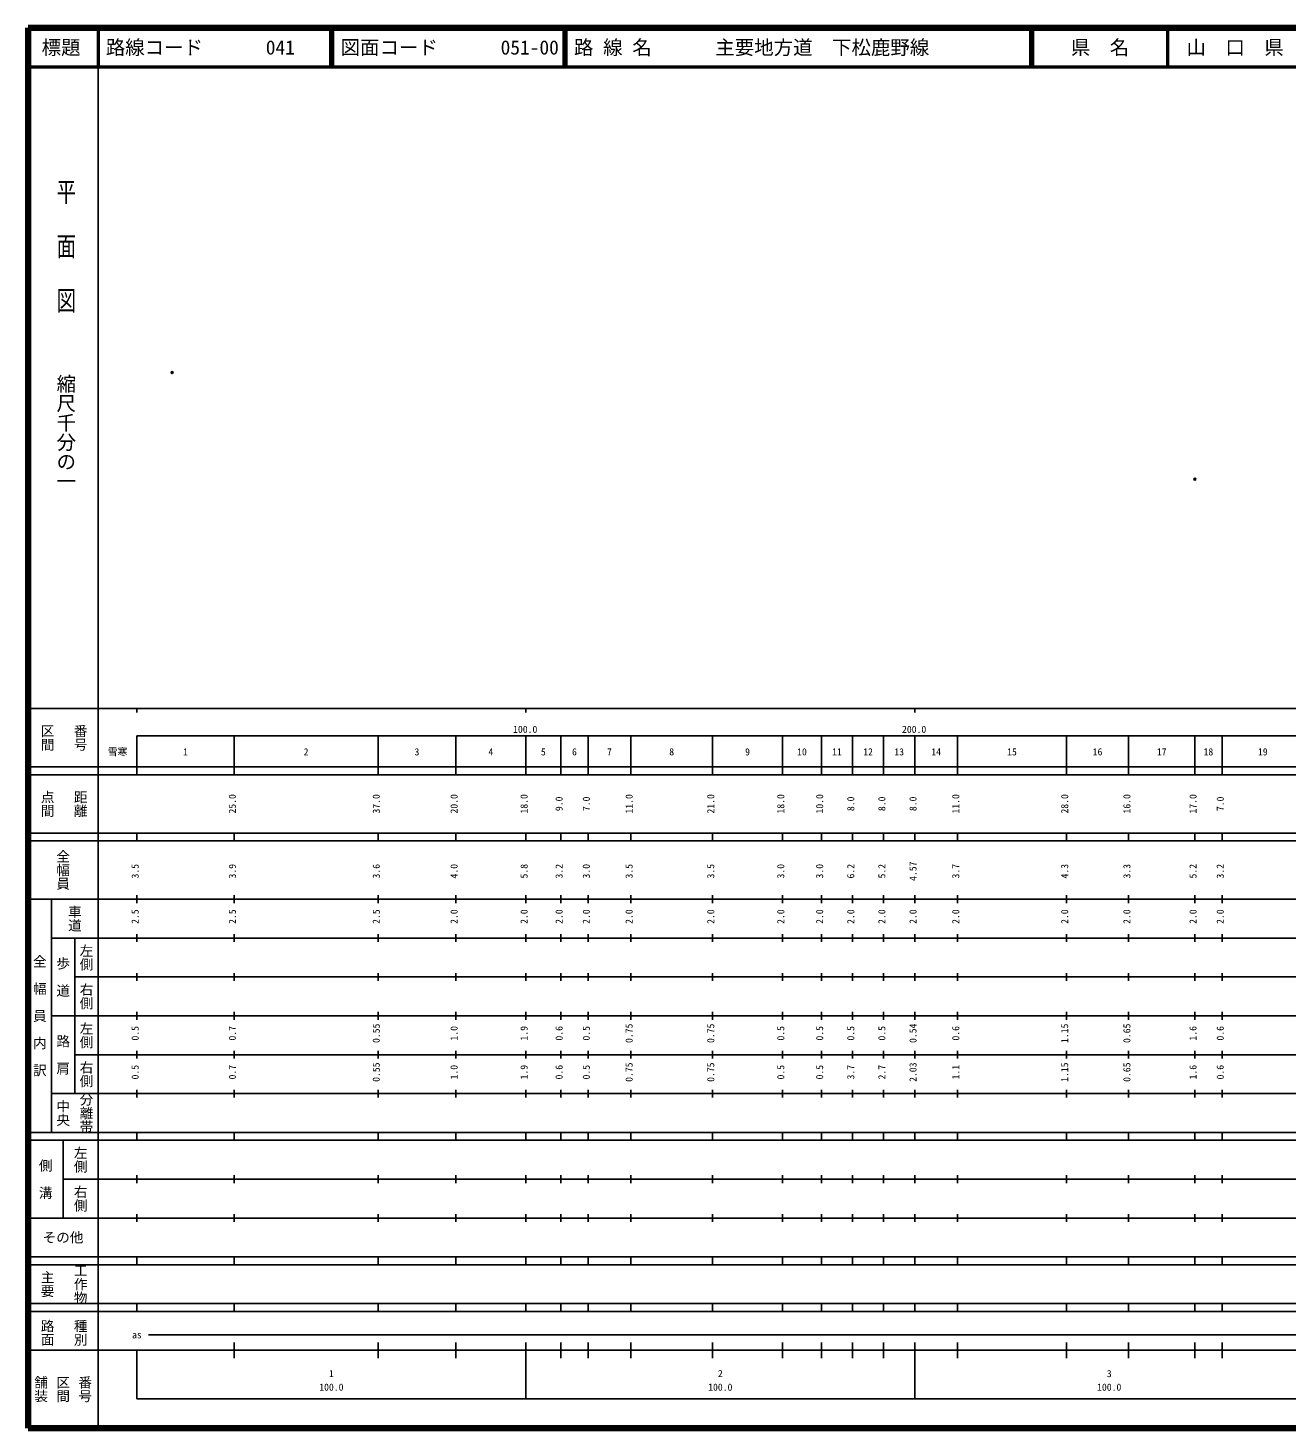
# Model space of a CAD drawing. Units: millimetres on the paper. Extents: x 40 to 680, y 20 to 380.
# Drawn here: x 40 to 363.7, y 20 to 380 of the extents above; entities that cross this region are included whole.
import ezdxf
from ezdxf.enums import TextEntityAlignment as Align

# ---------------------------------------------------------------- set-up
doc = ezdxf.new("R2010")
doc.units = ezdxf.units.MM
doc.header["$PDMODE"] = 32
doc.header["$PDSIZE"] = 0.5
doc.layers.add('M-OTRS', color=6, linetype='Continuous')
doc.layers.add('M-TTL-TXT', color=7, linetype='Continuous')
for name, color, linetype, lineweight in [('M-TTL', 2, 'Continuous', 140), ('M-TTL-BAND', 7, 'Continuous', 25), ('M-TTL-LINE', 7, 'Continuous', 50)]:
    doc.layers.add(name, color=color, linetype=linetype, lineweight=lineweight)
doc.styles.add('@ＭＳ ゴシック', font='')
doc.styles.add('ＭＳ ゴシック', font='')
doc.styles.get('@ＭＳ ゴシック').set_extended_font_data('@MS Gothic')
doc.styles.get('ＭＳ ゴシック').set_extended_font_data('MS Gothic')

msp = doc.modelspace()

# ---------------------------------------------------------------- linework, layer by layer
at = {"layer": 'M-OTRS'}
for p in [(77.046, 291.388), (340.028, 263.971)]:
    msp.add_point(p, dxfattribs=at)
at = {"layer": 'M-TTL'}
for p, q in [((40, 380), (40, 20)), ((680, 380), (40, 380)), ((40, 20), (680, 20))]:
    msp.add_line(p, q, dxfattribs=at)
at = {"layer": 'M-TTL-BAND'}
for p, q in [((58, 370), (58, 20)), ((40, 205), (579, 205)), ((68, 205), (68, 204)), ((168, 205), (168, 204)), ((268, 205), (268, 204)), ((68, 198), (579, 198)), ((68, 198), (68, 188)), ((93, 188), (93, 198)), ((130, 188), (130, 198)), ((150, 188), (150, 198)), ((168, 188), (168, 198)), ((177, 188), (177, 198)), ((184, 188), (184, 198)), ((195, 188), (195, 198)), ((216, 188), (216, 198)), ((234, 188), (234, 198)), ((244, 188), (244, 198)), ((252, 188), (252, 198)), ((260, 188), (260, 198)), ((268, 188), (268, 198)), ((279, 188), (279, 198)), ((307, 188), (307, 198)), ((323, 188), (323, 198)), ((340, 188), (340, 198)), ((347, 188), (347, 198)), ((40, 190), (579, 190)), ((40, 188), (579, 188)), ((40, 173), (579, 173)), ((68, 171), (68, 173)), ((93, 171), (93, 173)), ((130, 171), (130, 173)), ((150, 171), (150, 173)), ((168, 171), (168, 173)), ((177, 171), (177, 173)), ((184, 171), (184, 173)), ((195, 171), (195, 173)), ((216, 171), (216, 173)), ((234, 171), (234, 173)), ((244, 171), (244, 173)), ((252, 171), (252, 173)), ((260, 171), (260, 173)), ((268, 171), (268, 173)), ((279, 171), (279, 173)), ((307, 171), (307, 173)), ((323, 171), (323, 173)), ((340, 171), (340, 173)), ((347, 171), (347, 173)), ((40, 171), (579, 171)), ((40, 156), (579, 156)), ((46, 96), (46, 156)), ((68, 155), (68, 157)), ((93, 155), (93, 157)), ((130, 155), (130, 157)), ((150, 155), (150, 157)), ((168, 155), (168, 157)), ((177, 155), (177, 157)), ((184, 155), (184, 157)), ((195, 155), (195, 157)), ((216, 155), (216, 157)), ((234, 155), (234, 157)), ((244, 155), (244, 157)), ((252, 155), (252, 157)), ((260, 155), (260, 157)), ((268, 155), (268, 157)), ((279, 155), (279, 157)), ((307, 155), (307, 157)), ((323, 155), (323, 157)), ((340, 155), (340, 157)), ((347, 155), (347, 157)), ((46, 146), (579, 146)), ((52, 146), (52, 106)), ((68, 145), (68, 147)), ((93, 145), (93, 147)), ((130, 145), (130, 147)), ((150, 145), (150, 147)), ((168, 145), (168, 147)), ((177, 145), (177, 147)), ((184, 145), (184, 147)), ((195, 145), (195, 147)), ((216, 145), (216, 147)), ((234, 145), (234, 147)), ((244, 145), (244, 147)), ((252, 145), (252, 147)), ((260, 145), (260, 147)), ((268, 145), (268, 147)), ((279, 145), (279, 147)), ((307, 145), (307, 147)), ((323, 145), (323, 147)), ((340, 145), (340, 147)), ((347, 145), (347, 147)), ((68, 135), (68, 137)), ((93, 135), (93, 137)), ((130, 135), (130, 137)), ((150, 135), (150, 137)), ((168, 135), (168, 137)), ((177, 135), (177, 137)), ((184, 135), (184, 137)), ((195, 135), (195, 137)), ((216, 135), (216, 137)), ((234, 135), (234, 137)), ((244, 135), (244, 137)), ((252, 135), (252, 137)), ((260, 135), (260, 137)), ((268, 135), (268, 137)), ((279, 135), (279, 137)), ((307, 135), (307, 137)), ((323, 135), (323, 137)), ((340, 135), (340, 137)), ((347, 135), (347, 137)), ((52, 136), (579, 136)), ((46, 126), (579, 126)), ((68, 125), (68, 127)), ((93, 125), (93, 127)), ((130, 125), (130, 127)), ((150, 125), (150, 127)), ((168, 125), (168, 127)), ((177, 125), (177, 127)), ((184, 125), (184, 127)), ((195, 125), (195, 127)), ((216, 125), (216, 127)), ((234, 125), (234, 127)), ((244, 125), (244, 127)), ((252, 125), (252, 127)), ((260, 125), (260, 127)), ((268, 125), (268, 127)), ((279, 125), (279, 127)), ((307, 125), (307, 127)), ((323, 125), (323, 127)), ((340, 125), (340, 127)), ((347, 125), (347, 127)), ((52, 116), (579, 116)), ((68, 115), (68, 117)), ((93, 115), (93, 117)), ((130, 115), (130, 117)), ((150, 115), (150, 117)), ((168, 115), (168, 117)), ((177, 115), (177, 117)), ((184, 115), (184, 117)), ((195, 115), (195, 117)), ((216, 115), (216, 117)), ((234, 115), (234, 117)), ((244, 115), (244, 117)), ((252, 115), (252, 117)), ((260, 115), (260, 117)), ((268, 115), (268, 117)), ((279, 115), (279, 117)), ((307, 115), (307, 117)), ((323, 115), (323, 117)), ((340, 115), (340, 117)), ((347, 115), (347, 117)), ((46, 106), (579, 106)), ((68, 105), (68, 107)), ((93, 105), (93, 107)), ((130, 105), (130, 107)), ((150, 105), (150, 107)), ((168, 105), (168, 107)), ((177, 105), (177, 107)), ((184, 105), (184, 107)), ((195, 105), (195, 107)), ((216, 105), (216, 107)), ((234, 105), (234, 107)), ((244, 105), (244, 107)), ((252, 105), (252, 107)), ((260, 105), (260, 107)), ((268, 105), (268, 107)), ((279, 105), (279, 107)), ((307, 105), (307, 107)), ((323, 105), (323, 107)), ((340, 105), (340, 107)), ((347, 105), (347, 107)), ((40, 96), (579, 96)), ((40, 94), (579, 94)), ((49, 94), (49, 74)), ((68, 94), (68, 96)), ((93, 94), (93, 96)), ((130, 94), (130, 96)), ((150, 94), (150, 96)), ((168, 94), (168, 96)), ((177, 94), (177, 96)), ((184, 94), (184, 96)), ((195, 94), (195, 96)), ((216, 94), (216, 96)), ((234, 94), (234, 96)), ((244, 94), (244, 96)), ((252, 94), (252, 96)), ((260, 94), (260, 96)), ((268, 94), (268, 96)), ((279, 94), (279, 96)), ((307, 94), (307, 96)), ((323, 94), (323, 96)), ((340, 94), (340, 96)), ((347, 94), (347, 96)), ((49, 84), (579, 84)), ((68, 83), (68, 85)), ((93, 83), (93, 85)), ((130, 83), (130, 85)), ((150, 83), (150, 85)), ((168, 83), (168, 85)), ((177, 83), (177, 85)), ((184, 83), (184, 85)), ((195, 83), (195, 85)), ((216, 83), (216, 85)), ((234, 83), (234, 85)), ((244, 83), (244, 85)), ((252, 83), (252, 85)), ((260, 83), (260, 85)), ((268, 83), (268, 85)), ((279, 83), (279, 85)), ((307, 83), (307, 85)), ((323, 83), (323, 85)), ((340, 83), (340, 85)), ((347, 83), (347, 85)), ((40, 74), (579, 74)), ((68, 73), (68, 75)), ((93, 73), (93, 75)), ((130, 73), (130, 75)), ((150, 73), (150, 75)), ((168, 73), (168, 75)), ((177, 73), (177, 75)), ((184, 73), (184, 75)), ((195, 73), (195, 75)), ((216, 73), (216, 75)), ((234, 73), (234, 75)), ((244, 73), (244, 75)), ((252, 73), (252, 75)), ((260, 73), (260, 75)), ((268, 73), (268, 75)), ((279, 73), (279, 75)), ((307, 73), (307, 75)), ((323, 73), (323, 75)), ((340, 73), (340, 75)), ((347, 73), (347, 75)), ((40, 64), (579, 64)), ((40, 62), (579, 62)), ((68, 62), (68, 64)), ((93, 62), (93, 64)), ((130, 62), (130, 64)), ((150, 62), (150, 64)), ((168, 62), (168, 64)), ((177, 62), (177, 64)), ((184, 62), (184, 64)), ((195, 62), (195, 64)), ((216, 62), (216, 64)), ((234, 62), (234, 64)), ((244, 62), (244, 64)), ((252, 62), (252, 64)), ((260, 62), (260, 64)), ((268, 62), (268, 64)), ((279, 62), (279, 64)), ((307, 62), (307, 64)), ((323, 62), (323, 64)), ((340, 62), (340, 64)), ((347, 62), (347, 64)), ((40, 52), (579, 52)), ((68, 50), (68, 52)), ((93, 50), (93, 52)), ((130, 50), (130, 52)), ((150, 50), (150, 52)), ((168, 50), (168, 52)), ((177, 50), (177, 52)), ((184, 50), (184, 52)), ((195, 50), (195, 52)), ((216, 50), (216, 52)), ((234, 50), (234, 52)), ((244, 50), (244, 52)), ((252, 50), (252, 52)), ((260, 50), (260, 52)), ((268, 50), (268, 52)), ((279, 50), (279, 52)), ((307, 50), (307, 52)), ((323, 50), (323, 52)), ((340, 50), (340, 52)), ((347, 50), (347, 52)), ((40, 50), (579, 50)), ((71, 44), (565, 44)), ((40, 40), (579, 40)), ((68, 40), (68, 27.5)), ((93, 38), (93, 42)), ((130, 38), (130, 42)), ((150, 38), (150, 42)), ((168, 27.5), (168, 42)), ((177, 38), (177, 42)), ((184, 38), (184, 42)), ((195, 38), (195, 42)), ((216, 38), (216, 42)), ((234, 38), (234, 42)), ((244, 38), (244, 42)), ((252, 38), (252, 42)), ((260, 38), (260, 42)), ((268, 27.5), (268, 42)), ((279, 38), (279, 42)), ((307, 38), (307, 42)), ((323, 38), (323, 42)), ((340, 38), (340, 42)), ((347, 38), (347, 42)), ((68, 27.5), (579, 27.5))]:
    msp.add_line(p, q, dxfattribs=at)
at = {"layer": 'M-TTL-LINE'}
for p, q in [((58, 380), (58, 370)), ((117.75, 380), (117.75, 370)), ((118.25, 380), (118.25, 370)), ((177.75, 380), (177.75, 370)), ((178.25, 380), (178.25, 370)), ((297.75, 380), (297.75, 370)), ((298.25, 380), (298.25, 370)), ((333, 380), (333, 370)), ((40, 370), (680, 370))]:
    msp.add_line(p, q, dxfattribs=at)

# ---------------------------------------------------------------- texts
at = {"layer": 'M-TTL-BAND', "style": '@ＭＳ ゴシック', "width": 1.4}
msp.add_text('平  面  図', height=3.666, rotation=270, dxfattribs=at).set_placement((49.777, 306.475), align=Align.MIDDLE_RIGHT)
at = {"layer": 'M-TTL-BAND', "style": '@ＭＳ ゴシック'}
msp.add_text('縮尺千分の一', height=3.666, rotation=270, dxfattribs=at).set_placement((49.777, 261.03), align=Align.MIDDLE_RIGHT)
for s, p in [('区間', (45, 197.5)), ('番号', (53.5, 197.5)), ('点間', (45, 180.5)), ('距離', (53.5, 180.5)), ('全幅員', (49, 163.5)), ('車道', (52, 151)), ('左側', (55, 141)), ('全\u3000幅\u3000員\u3000内\u3000訳', (43, 126)), ('歩\u3000道', (49, 136)), ('右側', (55, 131)), ('左側', (55, 121)), ('路\u3000肩', (49, 116)), ('右側', (55, 111)), ('分離帯', (55, 101)), ('中央', (49, 101)), ('左側', (53.5, 89)), ('側\u3000溝', (44.5, 84)), ('右側', (53.5, 79)), ('工作物', (53.5, 57)), ('主要', (45, 57)), ('路面', (45, 44.5)), ('種別', (53.5, 44.5)), ('舗装', (43.333, 30)), ('区間', (49, 30)), ('番号', (54.667, 30))]:
    msp.add_text(s, height=2.566, rotation=270, dxfattribs=at).set_placement(p, align=Align.MIDDLE_CENTER)
at = {"layer": 'M-TTL-BAND', "style": 'ＭＳ ゴシック'}
for s, p in [('100.0', (167.844, 198.195)), ('200.0', (267.844, 198.195)), ('雪寒', (63.017, 192.405)), ('1', (80.5, 192.405)), ('2', (111.5, 192.405)), ('3', (140, 192.405)), ('4', (159, 192.405)), ('5', (172.5, 192.405)), ('6', (180.5, 192.405)), ('7', (189.5, 192.405)), ('8', (205.5, 192.405)), ('9', (225, 192.405)), ('10', (239, 192.405)), ('11', (248, 192.405)), ('12', (256, 192.405)), ('13', (264, 192.405)), ('14', (273.5, 192.405)), ('15', (293, 192.405)), ('16', (315, 192.405)), ('17', (331.5, 192.405)), ('18', (343.5, 192.405)), ('19', (357.5, 192.405)), ('as', (68, 42.5)), ('1', (118, 32.523)), ('2', (218, 32.523)), ('3', (318, 32.523)), ('100.0', (118, 29.033)), ('100.0', (218, 29.033)), ('100.0', (318, 29.033))]:
    msp.add_text(s, height=1.833, dxfattribs=at).set_placement(p, align=Align.BOTTOM_CENTER)
for s, p in [('25.0', (94, 180.5)), ('37.0', (131, 180.5)), ('20.0', (151, 180.5)), ('18.0', (169, 180.5)), ('9.0', (178, 180.5)), ('7.0', (185, 180.5)), ('11.0', (196, 180.5)), ('21.0', (217, 180.5)), ('18.0', (235, 180.5)), ('10.0', (245, 180.5)), ('8.0', (253, 180.5)), ('8.0', (261, 180.5)), ('8.0', (269, 180.5)), ('11.0', (280, 180.5)), ('28.0', (308, 180.5)), ('16.0', (324, 180.5)), ('17.0', (341, 180.5)), ('7.0', (348, 180.5)), ('3.5', (69, 163.174)), ('3.9', (94, 163.174)), ('3.6', (131, 163.174)), ('4.0', (151, 163.174)), ('5.8', (169, 163.174)), ('3.2', (178, 163.174)), ('3.0', (185, 163.174)), ('3.5', (196, 163.174)), ('3.5', (217, 163.174)), ('3.0', (235, 163.174)), ('3.0', (245, 163.174)), ('6.2', (253, 163.174)), ('5.2', (261, 163.174)), ('4.57', (269, 163.174)), ('3.7', (280, 163.174)), ('4.3', (308, 163.174)), ('3.3', (324, 163.174)), ('5.2', (341, 163.174)), ('3.2', (348, 163.174)), ('2.5', (69, 151.5)), ('2.5', (94, 151.5)), ('2.5', (131, 151.5)), ('2.0', (151, 151.5)), ('2.0', (169, 151.5)), ('2.0', (178, 151.5)), ('2.0', (185, 151.5)), ('2.0', (196, 151.5)), ('2.0', (217, 151.5)), ('2.0', (235, 151.5)), ('2.0', (245, 151.5)), ('2.0', (253, 151.5)), ('2.0', (261, 151.5)), ('2.0', (269, 151.5)), ('2.0', (280, 151.5)), ('2.0', (308, 151.5)), ('2.0', (324, 151.5)), ('2.0', (341, 151.5)), ('2.0', (348, 151.5)), ('0.5', (69, 121.5)), ('0.7', (94, 121.5)), ('0.55', (131, 121.5)), ('1.0', (151, 121.5)), ('1.9', (169, 121.5)), ('0.6', (178, 121.5)), ('0.5', (185, 121.5)), ('0.75', (196, 121.5)), ('0.75', (217, 121.5)), ('0.5', (235, 121.5)), ('0.5', (245, 121.5)), ('0.5', (253, 121.5)), ('0.5', (261, 121.5)), ('0.54', (269, 121.5)), ('0.6', (280, 121.5)), ('1.15', (308, 121.5)), ('0.65', (324, 121.5)), ('1.6', (341, 121.5)), ('0.6', (348, 121.5)), ('0.5', (69, 111.5)), ('0.7', (94, 111.5)), ('0.55', (131, 111.5)), ('1.0', (151, 111.5)), ('1.9', (169, 111.5)), ('0.6', (178, 111.5)), ('0.5', (185, 111.5)), ('0.75', (196, 111.5)), ('0.75', (217, 111.5)), ('0.5', (235, 111.5)), ('0.5', (245, 111.5)), ('3.7', (253, 111.5)), ('2.7', (261, 111.5)), ('2.03', (269, 111.5)), ('1.1', (280, 111.5)), ('1.15', (308, 111.5)), ('0.65', (324, 111.5)), ('1.6', (341, 111.5)), ('0.6', (348, 111.5))]:
    msp.add_text(s, height=1.833, rotation=90, dxfattribs=at).set_placement(p, align=Align.BOTTOM_CENTER)
msp.add_text('その他', height=2.566, dxfattribs=at).set_placement((49, 69), align=Align.MIDDLE_CENTER)
at = {"layer": 'M-TTL-TXT', "style": 'ＭＳ ゴシック'}
for s, p in [('標題', (48.5, 375)), ('県\u3000名', (315.625, 375)), ('山\u3000口\u3000県', (350.375, 375))]:
    msp.add_text(s, height=3.666, dxfattribs=at).set_placement(p, align=Align.MIDDLE_CENTER)
for s, p in [('路線コード', (60, 375)), ('041', (101.142, 375)), ('図面コード', (120.38, 375)), ('051-00', (161.521, 375)), ('路 線 名', (180.38, 375)), ('主要地方道\u3000下松鹿野線', (216.734, 375))]:
    msp.add_text(s, height=3.666, dxfattribs=at).set_placement(p, align=Align.MIDDLE_LEFT)

doc.saveas('drawing.dxf')
